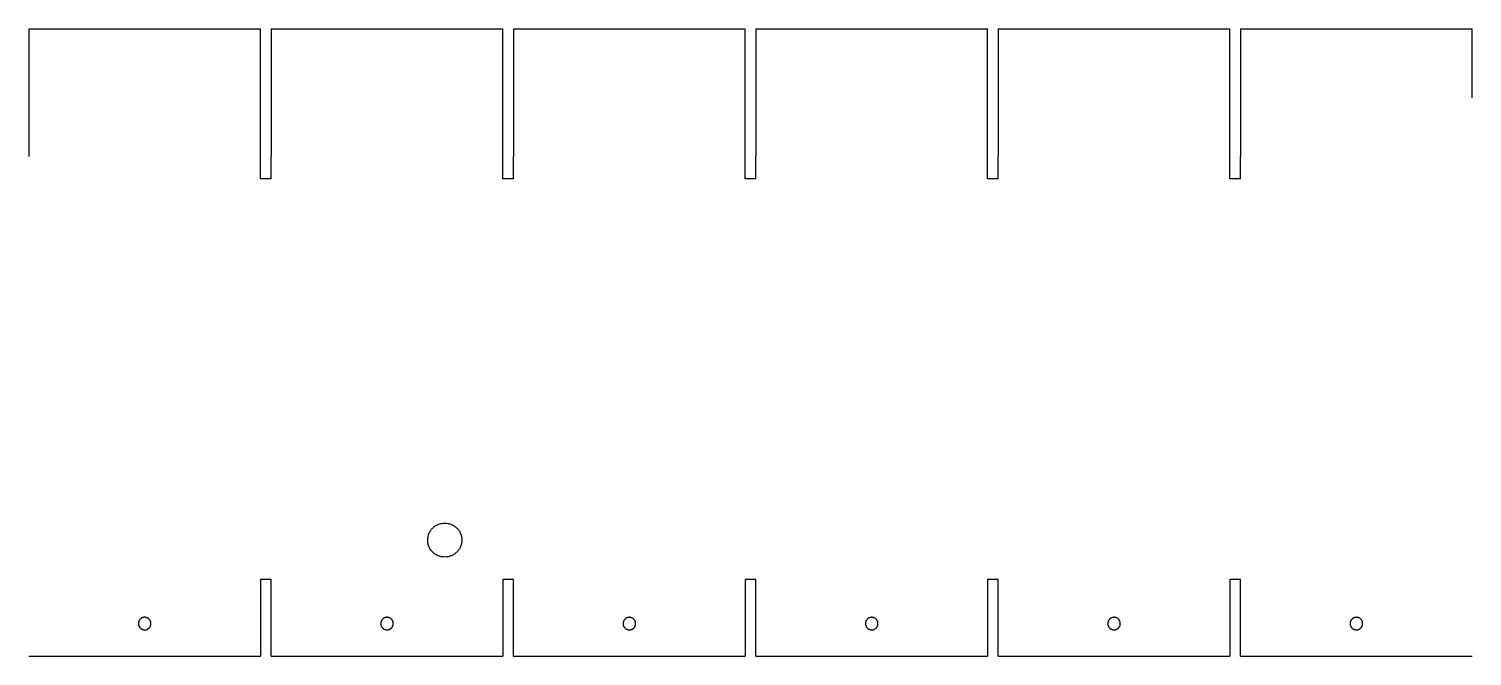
# Model space of a CAD drawing. Header units: millimetres. Extents: x 0 to 1620, y -18 to 157.
# Drawn here: x 811.5 to 1215.2, y -18.4 to 156.9 of the extents above; entities that cross this region are included whole.
import ezdxf

# ---------------------------------------------------------------- set-up
doc = ezdxf.new("R2010")
doc.units = ezdxf.units.MM

msp = doc.modelspace()

# ---------------------------------------------------------------- linework, layer by layer
at = {"color": 7, "linetype": 'Continuous', "lineweight": 25}
for p, q in [((811.54, 156.88), (876.29, 156.88)), ((811.54, 156.88), (811.54, 137.64)), ((876.29, 137.64), (876.29, 156.88)), ((879.33, 156.88), (944.07, 156.88)), ((879.33, 156.88), (879.33, 137.64)), ((944.07, 137.64), (944.07, 156.88)), ((947.11, 156.88), (1011.86, 156.88)), ((947.11, 156.88), (947.11, 137.64)), ((1011.86, 137.64), (1011.86, 156.88)), ((1014.89, 156.88), (1079.64, 156.88)), ((1014.89, 156.88), (1014.89, 137.64)), ((1079.64, 137.64), (1079.64, 156.88)), ((1082.67, 156.88), (1147.42, 156.88)), ((1082.67, 156.88), (1082.67, 137.64)), ((1147.42, 137.64), (1147.42, 156.88)), ((1150.45, 156.88), (1215.2, 156.88)), ((1150.45, 156.88), (1150.45, 137.64)), ((1215.2, 137.64), (1215.2, 156.88)), ((876.3, 115), (876.3, 121.24)), ((879.32, 115), (879.32, 121.24)), ((944.08, 115), (944.08, 121.24)), ((947.1, 115), (947.1, 121.24)), ((1011.86, 115), (1011.86, 121.24)), ((1014.88, 115), (1014.88, 121.24)), ((1079.65, 115), (1079.65, 121.24)), ((1082.66, 115), (1082.66, 121.24)), ((1147.43, 115), (1147.43, 121.24)), ((1150.44, 115), (1150.45, 121.24)), ((879.32, 115), (876.3, 115)), ((947.1, 115), (944.08, 115)), ((1014.88, 115), (1011.86, 115)), ((1082.66, 115), (1079.65, 115)), ((1150.44, 115), (1147.43, 115)), ((876.3, 3), (876.3, -0.24)), ((879.32, 3), (876.3, 3)), ((879.32, -0.24), (879.32, 3)), ((944.08, 3), (944.08, -0.24)), ((947.1, 3), (944.08, 3)), ((947.1, -0.24), (947.1, 3)), ((1011.86, 3), (1011.86, -0.24)), ((1014.88, 3), (1011.86, 3)), ((1014.88, -0.24), (1014.88, 3)), ((1079.65, 3), (1079.65, -0.24)), ((1082.66, 3), (1079.65, 3)), ((1082.66, -0.24), (1082.66, 3)), ((1147.43, 3), (1147.43, -0.24)), ((1150.44, 3), (1147.43, 3)), ((1150.44, -0.24), (1150.44, 3)), ((811.53, -18.44), (876.31, -18.44)), ((879.31, -18.44), (944.09, -18.44)), ((947.09, -18.44), (1011.87, -18.44)), ((1014.87, -18.44), (1079.66, -18.44)), ((1082.65, -18.44), (1147.44, -18.44)), ((1150.44, -18.44), (1215.22, -18.44))]:
    msp.add_line(p, q, dxfattribs=at)
for points in [[(811.54, 137.64), (811.54, 137.35), (811.54, 136.78), (811.54, 135.92), (811.54, 135.05), (811.54, 134.19), (811.54, 133.33), (811.54, 132.46), (811.54, 131.6), (811.54, 130.74), (811.54, 129.87), (811.54, 129.01), (811.54, 128.15), (811.54, 127.28), (811.54, 126.42), (811.54, 125.56), (811.54, 124.69), (811.54, 123.83), (811.54, 122.97), (811.54, 122.11), (811.54, 121.53), (811.54, 121.24)], [(876.3, 121.24), (876.3, 121.53), (876.3, 122.11), (876.3, 122.97), (876.3, 123.83), (876.3, 124.69), (876.3, 125.56), (876.3, 126.42), (876.3, 127.28), (876.3, 128.15), (876.3, 129.01), (876.3, 129.87), (876.3, 130.74), (876.3, 131.6), (876.29, 132.46), (876.29, 133.33), (876.29, 134.19), (876.29, 135.05), (876.29, 135.92), (876.29, 136.78), (876.29, 137.35), (876.29, 137.64)], [(879.33, 137.64), (879.33, 137.35), (879.33, 136.78), (879.33, 135.92), (879.32, 135.05), (879.32, 134.19), (879.32, 133.33), (879.32, 132.46), (879.32, 131.6), (879.32, 130.74), (879.32, 129.87), (879.32, 129.01), (879.32, 128.15), (879.32, 127.28), (879.32, 126.42), (879.32, 125.56), (879.32, 124.69), (879.32, 123.83), (879.32, 122.97), (879.32, 122.11), (879.32, 121.53), (879.32, 121.24)], [(944.08, 121.24), (944.08, 121.53), (944.08, 122.11), (944.08, 122.97), (944.08, 123.83), (944.08, 124.69), (944.08, 125.56), (944.08, 126.42), (944.08, 127.28), (944.08, 128.15), (944.08, 129.01), (944.08, 129.87), (944.08, 130.74), (944.08, 131.6), (944.08, 132.46), (944.08, 133.33), (944.08, 134.19), (944.08, 135.05), (944.07, 135.92), (944.07, 136.78), (944.07, 137.35), (944.07, 137.64)], [(947.11, 137.64), (947.11, 137.35), (947.11, 136.78), (947.11, 135.92), (947.11, 135.05), (947.11, 134.19), (947.11, 133.33), (947.11, 132.46), (947.1, 131.6), (947.1, 130.74), (947.1, 129.87), (947.1, 129.01), (947.1, 128.15), (947.1, 127.28), (947.1, 126.42), (947.1, 125.56), (947.1, 124.69), (947.1, 123.83), (947.1, 122.97), (947.1, 122.11), (947.1, 121.53), (947.1, 121.24)], [(1011.86, 121.24), (1011.86, 121.53), (1011.86, 122.11), (1011.86, 122.97), (1011.86, 123.83), (1011.86, 124.69), (1011.86, 125.56), (1011.86, 126.42), (1011.86, 127.28), (1011.86, 128.15), (1011.86, 129.01), (1011.86, 129.87), (1011.86, 130.74), (1011.86, 131.6), (1011.86, 132.46), (1011.86, 133.33), (1011.86, 134.19), (1011.86, 135.05), (1011.86, 135.92), (1011.86, 136.78), (1011.86, 137.35), (1011.86, 137.64)], [(1014.89, 137.64), (1014.89, 137.35), (1014.89, 136.78), (1014.89, 135.92), (1014.89, 135.05), (1014.89, 134.19), (1014.89, 133.33), (1014.89, 132.46), (1014.89, 131.6), (1014.89, 130.74), (1014.89, 129.87), (1014.89, 129.01), (1014.89, 128.15), (1014.88, 127.28), (1014.88, 126.42), (1014.88, 125.56), (1014.88, 124.69), (1014.88, 123.83), (1014.88, 122.97), (1014.88, 122.11), (1014.88, 121.53), (1014.88, 121.24)], [(1079.65, 121.24), (1079.65, 121.53), (1079.65, 122.11), (1079.64, 122.97), (1079.64, 123.83), (1079.64, 124.69), (1079.64, 125.56), (1079.64, 126.42), (1079.64, 127.28), (1079.64, 128.15), (1079.64, 129.01), (1079.64, 129.87), (1079.64, 130.74), (1079.64, 131.6), (1079.64, 132.46), (1079.64, 133.33), (1079.64, 134.19), (1079.64, 135.05), (1079.64, 135.92), (1079.64, 136.78), (1079.64, 137.35), (1079.64, 137.64)], [(1082.67, 137.64), (1082.67, 137.35), (1082.67, 136.78), (1082.67, 135.92), (1082.67, 135.05), (1082.67, 134.19), (1082.67, 133.33), (1082.67, 132.46), (1082.67, 131.6), (1082.67, 130.74), (1082.67, 129.87), (1082.67, 129.01), (1082.67, 128.15), (1082.67, 127.28), (1082.67, 126.42), (1082.67, 125.56), (1082.67, 124.69), (1082.66, 123.83), (1082.66, 122.97), (1082.66, 122.11), (1082.66, 121.53), (1082.66, 121.24)], [(1147.43, 121.24), (1147.43, 121.53), (1147.43, 122.11), (1147.43, 122.97), (1147.43, 123.83), (1147.43, 124.69), (1147.43, 125.56), (1147.42, 126.42), (1147.42, 127.28), (1147.42, 128.15), (1147.42, 129.01), (1147.42, 129.87), (1147.42, 130.74), (1147.42, 131.6), (1147.42, 132.46), (1147.42, 133.33), (1147.42, 134.19), (1147.42, 135.05), (1147.42, 135.92), (1147.42, 136.78), (1147.42, 137.35), (1147.42, 137.64)], [(1150.45, 137.64), (1150.45, 137.35), (1150.45, 136.78), (1150.45, 135.92), (1150.45, 135.05), (1150.45, 134.19), (1150.45, 133.33), (1150.45, 132.46), (1150.45, 131.6), (1150.45, 130.74), (1150.45, 129.87), (1150.45, 129.01), (1150.45, 128.15), (1150.45, 127.28), (1150.45, 126.42), (1150.45, 125.56), (1150.45, 124.69), (1150.45, 123.83), (1150.45, 122.97), (1150.45, 122.11), (1150.45, 121.53), (1150.45, 121.24)], [(876.3, -0.24), (876.3, -0.56), (876.3, -1.2), (876.3, -2.16), (876.3, -3.12), (876.3, -4.07), (876.3, -5.03), (876.3, -5.99), (876.3, -6.95), (876.3, -7.91), (876.31, -8.86), (876.31, -9.82), (876.31, -10.78), (876.31, -11.74), (876.31, -12.69), (876.31, -13.65), (876.31, -14.61), (876.31, -15.57), (876.31, -16.53), (876.31, -17.48), (876.31, -18.12), (876.31, -18.44)], [(879.31, -18.44), (879.31, -18.12), (879.31, -17.48), (879.31, -16.53), (879.31, -15.57), (879.31, -14.61), (879.31, -13.65), (879.31, -12.69), (879.31, -11.74), (879.31, -10.78), (879.31, -9.82), (879.31, -8.86), (879.31, -7.91), (879.31, -6.95), (879.31, -5.99), (879.31, -5.03), (879.32, -4.07), (879.32, -3.12), (879.32, -2.16), (879.32, -1.2), (879.32, -0.56), (879.32, -0.24)], [(944.08, -0.24), (944.08, -0.56), (944.08, -1.2), (944.08, -2.16), (944.08, -3.12), (944.08, -4.07), (944.09, -5.03), (944.09, -5.99), (944.09, -6.95), (944.09, -7.91), (944.09, -8.86), (944.09, -9.82), (944.09, -10.78), (944.09, -11.74), (944.09, -12.69), (944.09, -13.65), (944.09, -14.61), (944.09, -15.57), (944.09, -16.53), (944.09, -17.48), (944.09, -18.12), (944.09, -18.44)], [(947.09, -18.44), (947.09, -18.12), (947.09, -17.48), (947.09, -16.53), (947.09, -15.57), (947.09, -14.61), (947.09, -13.65), (947.09, -12.69), (947.09, -11.74), (947.09, -10.78), (947.09, -9.82), (947.09, -8.86), (947.1, -7.91), (947.1, -6.95), (947.1, -5.99), (947.1, -5.03), (947.1, -4.07), (947.1, -3.12), (947.1, -2.16), (947.1, -1.2), (947.1, -0.56), (947.1, -0.24)], [(1011.86, -0.24), (1011.87, -0.56), (1011.87, -1.2), (1011.87, -2.16), (1011.87, -3.12), (1011.87, -4.07), (1011.87, -5.03), (1011.87, -5.99), (1011.87, -6.95), (1011.87, -7.91), (1011.87, -8.86), (1011.87, -9.82), (1011.87, -10.78), (1011.87, -11.74), (1011.87, -12.69), (1011.87, -13.65), (1011.87, -14.61), (1011.87, -15.57), (1011.87, -16.53), (1011.87, -17.48), (1011.87, -18.12), (1011.87, -18.44)], [(1014.87, -18.44), (1014.87, -18.12), (1014.87, -17.48), (1014.87, -16.53), (1014.87, -15.57), (1014.87, -14.61), (1014.87, -13.65), (1014.87, -12.69), (1014.88, -11.74), (1014.88, -10.78), (1014.88, -9.82), (1014.88, -8.86), (1014.88, -7.91), (1014.88, -6.95), (1014.88, -5.99), (1014.88, -5.03), (1014.88, -4.07), (1014.88, -3.12), (1014.88, -2.16), (1014.88, -1.2), (1014.88, -0.56), (1014.88, -0.24)], [(1079.65, -0.24), (1079.65, -0.56), (1079.65, -1.2), (1079.65, -2.16), (1079.65, -3.12), (1079.65, -4.07), (1079.65, -5.03), (1079.65, -5.99), (1079.65, -6.95), (1079.65, -7.91), (1079.65, -8.86), (1079.65, -9.82), (1079.65, -10.78), (1079.65, -11.74), (1079.65, -12.69), (1079.65, -13.65), (1079.65, -14.61), (1079.65, -15.57), (1079.65, -16.53), (1079.65, -17.48), (1079.65, -18.12), (1079.66, -18.44)], [(1082.65, -18.44), (1082.65, -18.12), (1082.65, -17.48), (1082.66, -16.53), (1082.66, -15.57), (1082.66, -14.61), (1082.66, -13.65), (1082.66, -12.69), (1082.66, -11.74), (1082.66, -10.78), (1082.66, -9.82), (1082.66, -8.86), (1082.66, -7.91), (1082.66, -6.95), (1082.66, -5.99), (1082.66, -5.03), (1082.66, -4.07), (1082.66, -3.12), (1082.66, -2.16), (1082.66, -1.2), (1082.66, -0.56), (1082.66, -0.24)], [(1147.43, -0.24), (1147.43, -0.56), (1147.43, -1.2), (1147.43, -2.16), (1147.43, -3.12), (1147.43, -4.07), (1147.43, -5.03), (1147.43, -5.99), (1147.43, -6.95), (1147.43, -7.91), (1147.43, -8.86), (1147.43, -9.82), (1147.43, -10.78), (1147.43, -11.74), (1147.43, -12.69), (1147.43, -13.65), (1147.44, -14.61), (1147.44, -15.57), (1147.44, -16.53), (1147.44, -17.48), (1147.44, -18.12), (1147.44, -18.44)], [(1150.44, -18.44), (1150.44, -18.12), (1150.44, -17.48), (1150.44, -16.53), (1150.44, -15.57), (1150.44, -14.61), (1150.44, -13.65), (1150.44, -12.69), (1150.44, -11.74), (1150.44, -10.78), (1150.44, -9.82), (1150.44, -8.86), (1150.44, -7.91), (1150.44, -6.95), (1150.44, -5.99), (1150.44, -5.03), (1150.44, -4.07), (1150.44, -3.12), (1150.44, -2.16), (1150.44, -1.2), (1150.44, -0.56), (1150.44, -0.24)]]:
    msp.add_open_spline(points, degree=3, dxfattribs=at)
for points, knots in [([(923.25, 12.75), (923.46, 11.96), (923.9, 11.22), (924.7, 10.42), (924.94, 10.22), (925.46, 9.88), (925.74, 9.73), (926.32, 9.49), (926.62, 9.4), (927.23, 9.28), (927.54, 9.25), (928.17, 9.25), (928.48, 9.28), (929.09, 9.4), (929.4, 9.49), (929.97, 9.73), (930.25, 9.88), (930.77, 10.22), (931.01, 10.42), (931.45, 10.86), (931.65, 11.1), (932, 11.62), (932.15, 11.89), (932.39, 12.47), (932.48, 12.77), (932.6, 13.38), (932.63, 13.69), (932.63, 14.31), (932.6, 14.62), (932.48, 15.24), (932.39, 15.53), (932.15, 16.11), (932, 16.39), (931.65, 16.9), (931.45, 17.14), (931.01, 17.58), (930.77, 17.78), (930.25, 18.12), (929.97, 18.27), (929.39, 18.51), (929.09, 18.6), (928.48, 18.72), (928.16, 18.75), (927.54, 18.75), (927.23, 18.72), (926.61, 18.6), (926.31, 18.51), (925.74, 18.27), (925.46, 18.12), (924.94, 17.78), (924.7, 17.58), (924.26, 17.14), (924.06, 16.9), (923.71, 16.38), (923.56, 16.1), (923.32, 15.53), (923.23, 15.23), (923.11, 14.62), (923.08, 14.31), (923.08, 13.69), (923.11, 13.38), (923.19, 12.96), (923.22, 12.86), (923.25, 12.75)], [0, 0, 0, 0, 0.081843, 0.081908, 0.113096, 0.113161, 0.144488, 0.14455, 0.175735, 0.175793, 0.207177, 0.20723, 0.238469, 0.238518, 0.269841, 0.269885, 0.301197, 0.301238, 0.33241, 0.332451, 0.363746, 0.363788, 0.39487, 0.394914, 0.42613, 0.426178, 0.457289, 0.457342, 0.488643, 0.488702, 0.519844, 0.519906, 0.551115, 0.55118, 0.58228, 0.582346, 0.613654, 0.613719, 0.644886, 0.644949, 0.676285, 0.676344, 0.707647, 0.707701, 0.73896, 0.73901, 0.770381, 0.770427, 0.801602, 0.801645, 0.83297, 0.833012, 0.864164, 0.864207, 0.895399, 0.895445, 0.926637, 0.926687, 0.957736, 0.957791, 0.989002, 0.989062, 1, 1, 1, 1]), ([(842.23, -9.8), (842.22, -9.77), (842.2, -9.71), (842.18, -9.6), (842.17, -9.5), (842.16, -9.39), (842.16, -9.31), (842.17, -9.19), (842.18, -9.1), (842.2, -8.96), (842.23, -8.87), (842.27, -8.73), (842.31, -8.64), (842.37, -8.52), (842.42, -8.43), (842.5, -8.32), (842.55, -8.24), (842.65, -8.13), (842.72, -8.07), (842.82, -7.97), (842.9, -7.92), (843.02, -7.84), (843.1, -7.79), (843.23, -7.73), (843.32, -7.7), (843.45, -7.65), (843.55, -7.63), (843.69, -7.61), (843.78, -7.6), (843.92, -7.59), (844.02, -7.59), (844.16, -7.61), (844.26, -7.62), (844.39, -7.66), (844.48, -7.68), (844.62, -7.73), (844.7, -7.78), (844.83, -7.84), (844.91, -7.9), (845.02, -7.98), (845.09, -8.04), (845.19, -8.14), (845.26, -8.21), (845.35, -8.32), (845.4, -8.4), (845.47, -8.52), (845.51, -8.61), (845.57, -8.74), (845.6, -8.83), (845.63, -8.97), (845.65, -9.06), (845.67, -9.2), (845.67, -9.3), (845.67, -9.41), (845.67, -9.49), (845.65, -9.61), (845.63, -9.71), (845.6, -9.84), (845.57, -9.94), (845.52, -10.06), (845.47, -10.15), (845.41, -10.27), (845.35, -10.35), (845.27, -10.46), (845.2, -10.54), (845.11, -10.63), (845.03, -10.7), (844.92, -10.78), (844.83, -10.84), (844.72, -10.9), (844.62, -10.95), (844.5, -10.99), (844.4, -11.03), (844.27, -11.06), (844.17, -11.08), (844.04, -11.09), (843.93, -11.09), (843.8, -11.09), (843.7, -11.08), (843.56, -11.06), (843.46, -11.03), (843.34, -10.99), (843.24, -10.96), (843.12, -10.9), (843.03, -10.85), (842.91, -10.78), (842.83, -10.72), (842.73, -10.63), (842.65, -10.56), (842.57, -10.46), (842.5, -10.38), (842.43, -10.27), (842.37, -10.18), (842.32, -10.06), (842.28, -9.96), (842.24, -9.87), (842.23, -9.82), (842.23, -9.8)], [0, 0, 0, 0, 0.008991, 0.015787, 0.030491, 0.037287, 0.047095, 0.05199, 0.068594, 0.07349, 0.090096, 0.094993, 0.111603, 0.1165, 0.133115, 0.138015, 0.154636, 0.159537, 0.176165, 0.181068, 0.197703, 0.202608, 0.219249, 0.224156, 0.240802, 0.245711, 0.262362, 0.267271, 0.283925, 0.288835, 0.305488, 0.310398, 0.327051, 0.33196, 0.348609, 0.353517, 0.370161, 0.375068, 0.391706, 0.39661, 0.413242, 0.418144, 0.434769, 0.439669, 0.456287, 0.461186, 0.477799, 0.482696, 0.499304, 0.5042, 0.520805, 0.525701, 0.542304, 0.5472, 0.557008, 0.563803, 0.578508, 0.585305, 0.600011, 0.606809, 0.621518, 0.628318, 0.643031, 0.649832, 0.664549, 0.671352, 0.686073, 0.692877, 0.707602, 0.714408, 0.729135, 0.735942, 0.750672, 0.75748, 0.772211, 0.77902, 0.793752, 0.800561, 0.815293, 0.822101, 0.836832, 0.84364, 0.858368, 0.865175, 0.879901, 0.886707, 0.901429, 0.908233, 0.922952, 0.929755, 0.94447, 0.95127, 0.965982, 0.97278, 0.987488, 0.994286, 1, 1, 1, 1]), ([(910, -9.77), (909.99, -9.75), (909.98, -9.7), (909.96, -9.6), (909.95, -9.5), (909.95, -9.39), (909.95, -9.31), (909.95, -9.19), (909.96, -9.1), (909.99, -8.96), (910.01, -8.87), (910.05, -8.73), (910.09, -8.64), (910.15, -8.52), (910.2, -8.43), (910.28, -8.32), (910.34, -8.24), (910.43, -8.13), (910.5, -8.07), (910.6, -7.97), (910.68, -7.92), (910.8, -7.84), (910.88, -7.79), (911.01, -7.73), (911.1, -7.7), (911.23, -7.65), (911.33, -7.63), (911.47, -7.61), (911.56, -7.6), (911.7, -7.59), (911.8, -7.59), (911.94, -7.61), (912.04, -7.62), (912.17, -7.66), (912.27, -7.68), (912.4, -7.73), (912.49, -7.78), (912.61, -7.84), (912.69, -7.9), (912.8, -7.98), (912.88, -8.04), (912.98, -8.14), (913.04, -8.21), (913.13, -8.32), (913.18, -8.4), (913.25, -8.52), (913.3, -8.61), (913.35, -8.74), (913.38, -8.83), (913.42, -8.97), (913.43, -9.06), (913.45, -9.2), (913.46, -9.3), (913.45, -9.41), (913.45, -9.49), (913.44, -9.61), (913.42, -9.71), (913.38, -9.84), (913.35, -9.94), (913.3, -10.06), (913.26, -10.15), (913.19, -10.27), (913.13, -10.35), (913.05, -10.46), (912.98, -10.54), (912.89, -10.63), (912.81, -10.7), (912.7, -10.78), (912.62, -10.84), (912.5, -10.9), (912.41, -10.95), (912.28, -10.99), (912.18, -11.03), (912.05, -11.06), (911.95, -11.08), (911.82, -11.09), (911.71, -11.09), (911.58, -11.09), (911.48, -11.08), (911.35, -11.06), (911.24, -11.03), (911.12, -10.99), (911.02, -10.96), (910.9, -10.9), (910.81, -10.85), (910.7, -10.78), (910.61, -10.72), (910.51, -10.63), (910.44, -10.56), (910.35, -10.46), (910.28, -10.38), (910.21, -10.27), (910.16, -10.18), (910.1, -10.06), (910.06, -9.96), (910.02, -9.86), (910.01, -9.8), (910, -9.77)], [0, 0, 0, 0, 0.005969, 0.012766, 0.027469, 0.034265, 0.044073, 0.048968, 0.065572, 0.070468, 0.087074, 0.091971, 0.108581, 0.113479, 0.130093, 0.134993, 0.151614, 0.156515, 0.173143, 0.178046, 0.194681, 0.199586, 0.216227, 0.221134, 0.237781, 0.242689, 0.25934, 0.26425, 0.280903, 0.285813, 0.302467, 0.307377, 0.324029, 0.328938, 0.345587, 0.350495, 0.367139, 0.372046, 0.388684, 0.393589, 0.41022, 0.415122, 0.431747, 0.436647, 0.453265, 0.458164, 0.474777, 0.479674, 0.496282, 0.501178, 0.517783, 0.522679, 0.539282, 0.544178, 0.553986, 0.560782, 0.575486, 0.582283, 0.596989, 0.603787, 0.618497, 0.625296, 0.640009, 0.64681, 0.661527, 0.66833, 0.683051, 0.689855, 0.70458, 0.711386, 0.726113, 0.73292, 0.74765, 0.754458, 0.76919, 0.775998, 0.79073, 0.797539, 0.812271, 0.819079, 0.83381, 0.840618, 0.855347, 0.862153, 0.876879, 0.883685, 0.898408, 0.905211, 0.919931, 0.926733, 0.941448, 0.948248, 0.96296, 0.969758, 0.984467, 0.991264, 1, 1, 1, 1]), ([(977.77, -9.74), (977.77, -9.73), (977.76, -9.69), (977.75, -9.6), (977.73, -9.5), (977.73, -9.39), (977.73, -9.31), (977.73, -9.19), (977.74, -9.1), (977.77, -8.96), (977.79, -8.87), (977.84, -8.73), (977.87, -8.64), (977.93, -8.52), (977.98, -8.43), (978.06, -8.32), (978.12, -8.24), (978.21, -8.13), (978.28, -8.07), (978.39, -7.97), (978.46, -7.92), (978.58, -7.84), (978.67, -7.79), (978.79, -7.73), (978.88, -7.7), (979.02, -7.65), (979.11, -7.63), (979.25, -7.61), (979.35, -7.6), (979.49, -7.59), (979.58, -7.59), (979.72, -7.61), (979.82, -7.62), (979.96, -7.66), (980.05, -7.68), (980.18, -7.73), (980.27, -7.78), (980.39, -7.84), (980.47, -7.9), (980.58, -7.98), (980.66, -8.04), (980.76, -8.14), (980.82, -8.21), (980.91, -8.32), (980.96, -8.4), (981.03, -8.52), (981.08, -8.61), (981.13, -8.74), (981.16, -8.83), (981.2, -8.97), (981.22, -9.06), (981.23, -9.2), (981.24, -9.3), (981.24, -9.41), (981.23, -9.49), (981.22, -9.61), (981.2, -9.71), (981.17, -9.84), (981.13, -9.94), (981.08, -10.06), (981.04, -10.15), (980.97, -10.27), (980.91, -10.35), (980.83, -10.46), (980.76, -10.54), (980.67, -10.63), (980.59, -10.7), (980.48, -10.78), (980.4, -10.84), (980.28, -10.9), (980.19, -10.95), (980.06, -10.99), (979.96, -11.03), (979.83, -11.06), (979.73, -11.08), (979.6, -11.09), (979.5, -11.09), (979.36, -11.09), (979.26, -11.08), (979.13, -11.06), (979.03, -11.03), (978.9, -10.99), (978.8, -10.96), (978.68, -10.9), (978.59, -10.85), (978.48, -10.78), (978.39, -10.72), (978.29, -10.63), (978.22, -10.56), (978.13, -10.46), (978.07, -10.38), (977.99, -10.27), (977.94, -10.18), (977.88, -10.06), (977.84, -9.96), (977.8, -9.85), (977.78, -9.78), (977.77, -9.74)], [0, 0, 0, 0, 0.003342, 0.010138, 0.024842, 0.031638, 0.041446, 0.046341, 0.062945, 0.067841, 0.084447, 0.089344, 0.105953, 0.110851, 0.127466, 0.132366, 0.148986, 0.153888, 0.170515, 0.175419, 0.192053, 0.196959, 0.2136, 0.218507, 0.235153, 0.240062, 0.256713, 0.261622, 0.278275, 0.283186, 0.299839, 0.304749, 0.321402, 0.326311, 0.34296, 0.347868, 0.364512, 0.369419, 0.386057, 0.390961, 0.407592, 0.412495, 0.42912, 0.43402, 0.450638, 0.455537, 0.472149, 0.477047, 0.493655, 0.498551, 0.515156, 0.520051, 0.536655, 0.541551, 0.551359, 0.558154, 0.572859, 0.579655, 0.594362, 0.60116, 0.615869, 0.622669, 0.637382, 0.644183, 0.6589, 0.665703, 0.680424, 0.687228, 0.701953, 0.708759, 0.723486, 0.730293, 0.745023, 0.751831, 0.766562, 0.773371, 0.788103, 0.794912, 0.809644, 0.816452, 0.831183, 0.837991, 0.852719, 0.859526, 0.874252, 0.881058, 0.89578, 0.902584, 0.917303, 0.924105, 0.938821, 0.945621, 0.960333, 0.967131, 0.981839, 0.988636, 1, 1, 1, 1]), ([(1045.55, -9.72), (1045.55, -9.71), (1045.54, -9.69), (1045.53, -9.6), (1045.52, -9.5), (1045.51, -9.39), (1045.51, -9.31), (1045.51, -9.19), (1045.53, -9.1), (1045.55, -8.96), (1045.57, -8.87), (1045.62, -8.73), (1045.65, -8.64), (1045.72, -8.52), (1045.76, -8.43), (1045.84, -8.32), (1045.9, -8.24), (1045.99, -8.13), (1046.06, -8.07), (1046.17, -7.97), (1046.25, -7.92), (1046.36, -7.84), (1046.45, -7.79), (1046.57, -7.73), (1046.66, -7.7), (1046.8, -7.65), (1046.89, -7.63), (1047.03, -7.61), (1047.13, -7.6), (1047.27, -7.59), (1047.37, -7.59), (1047.5, -7.61), (1047.6, -7.62), (1047.74, -7.66), (1047.83, -7.68), (1047.96, -7.73), (1048.05, -7.78), (1048.17, -7.84), (1048.25, -7.9), (1048.37, -7.98), (1048.44, -8.04), (1048.54, -8.14), (1048.61, -8.21), (1048.69, -8.32), (1048.75, -8.4), (1048.82, -8.52), (1048.86, -8.61), (1048.91, -8.74), (1048.94, -8.83), (1048.98, -8.97), (1049, -9.06), (1049.01, -9.2), (1049.02, -9.3), (1049.02, -9.41), (1049.01, -9.49), (1049, -9.61), (1048.98, -9.71), (1048.95, -9.84), (1048.92, -9.94), (1048.87, -10.06), (1048.82, -10.15), (1048.75, -10.27), (1048.7, -10.35), (1048.62, -10.46), (1048.55, -10.54), (1048.45, -10.63), (1048.37, -10.7), (1048.27, -10.78), (1048.18, -10.84), (1048.06, -10.9), (1047.97, -10.95), (1047.85, -10.99), (1047.75, -11.03), (1047.62, -11.06), (1047.51, -11.08), (1047.38, -11.09), (1047.28, -11.09), (1047.14, -11.09), (1047.04, -11.08), (1046.91, -11.06), (1046.81, -11.03), (1046.68, -10.99), (1046.58, -10.96), (1046.46, -10.9), (1046.37, -10.85), (1046.26, -10.78), (1046.18, -10.72), (1046.07, -10.63), (1046, -10.56), (1045.91, -10.46), (1045.85, -10.38), (1045.77, -10.27), (1045.72, -10.18), (1045.66, -10.06), (1045.62, -9.96), (1045.58, -9.84), (1045.56, -9.77), (1045.55, -9.72)], [0, 0, 0, 0, 0.001038, 0.007835, 0.022539, 0.029334, 0.039142, 0.044037, 0.060641, 0.065537, 0.082143, 0.08704, 0.10365, 0.108548, 0.125162, 0.130062, 0.146683, 0.151584, 0.168212, 0.173115, 0.18975, 0.194655, 0.211296, 0.216203, 0.23285, 0.237758, 0.254409, 0.259319, 0.275972, 0.280882, 0.297536, 0.302446, 0.319098, 0.324007, 0.340656, 0.345564, 0.362208, 0.367115, 0.383753, 0.388658, 0.405289, 0.410192, 0.426816, 0.431717, 0.448335, 0.453233, 0.469846, 0.474743, 0.491351, 0.496247, 0.512852, 0.517748, 0.534351, 0.539247, 0.549055, 0.555851, 0.570555, 0.577352, 0.592058, 0.598856, 0.613566, 0.620365, 0.635078, 0.641879, 0.656596, 0.663399, 0.67812, 0.684924, 0.699649, 0.706455, 0.721182, 0.727989, 0.742719, 0.749527, 0.764259, 0.771067, 0.785799, 0.792608, 0.80734, 0.814148, 0.828879, 0.835687, 0.850416, 0.857222, 0.871949, 0.878754, 0.893477, 0.90028, 0.915, 0.921802, 0.936517, 0.943317, 0.958029, 0.964827, 0.979536, 0.986333, 1, 1, 1, 1]), ([(1113.33, -9.7), (1113.32, -9.68), (1113.31, -9.6), (1113.3, -9.5), (1113.29, -9.39), (1113.29, -9.31), (1113.3, -9.19), (1113.31, -9.1), (1113.33, -8.96), (1113.36, -8.87), (1113.4, -8.73), (1113.44, -8.64), (1113.5, -8.52), (1113.55, -8.43), (1113.62, -8.32), (1113.68, -8.24), (1113.77, -8.13), (1113.84, -8.07), (1113.95, -7.97), (1114.03, -7.92), (1114.14, -7.84), (1114.23, -7.79), (1114.36, -7.73), (1114.45, -7.7), (1114.58, -7.65), (1114.67, -7.63), (1114.81, -7.61), (1114.91, -7.6), (1115.05, -7.59), (1115.15, -7.59), (1115.29, -7.61), (1115.38, -7.62), (1115.52, -7.66), (1115.61, -7.68), (1115.74, -7.73), (1115.83, -7.78), (1115.95, -7.84), (1116.04, -7.9), (1116.15, -7.98), (1116.22, -8.04), (1116.32, -8.14), (1116.39, -8.21), (1116.47, -8.32), (1116.53, -8.4), (1116.6, -8.52), (1116.64, -8.61), (1116.69, -8.74), (1116.73, -8.83), (1116.76, -8.97), (1116.78, -9.06), (1116.8, -9.2), (1116.8, -9.3), (1116.8, -9.41), (1116.79, -9.49), (1116.78, -9.61), (1116.76, -9.71), (1116.73, -9.84), (1116.7, -9.94), (1116.65, -10.06), (1116.6, -10.15), (1116.54, -10.27), (1116.48, -10.35), (1116.4, -10.46), (1116.33, -10.54), (1116.23, -10.63), (1116.15, -10.7), (1116.05, -10.78), (1115.96, -10.84), (1115.85, -10.9), (1115.75, -10.95), (1115.63, -10.99), (1115.53, -11.03), (1115.4, -11.06), (1115.3, -11.08), (1115.16, -11.09), (1115.06, -11.09), (1114.93, -11.09), (1114.82, -11.08), (1114.69, -11.06), (1114.59, -11.03), (1114.46, -10.99), (1114.37, -10.96), (1114.24, -10.9), (1114.15, -10.85), (1114.04, -10.78), (1113.96, -10.72), (1113.86, -10.63), (1113.78, -10.56), (1113.69, -10.46), (1113.63, -10.38), (1113.55, -10.27), (1113.5, -10.18), (1113.44, -10.06), (1113.4, -9.96), (1113.36, -9.84), (1113.34, -9.76), (1113.33, -9.7), (1113.33, -9.7)], [0, 0, 0, 0, 0.0058, 0.020503, 0.027299, 0.037107, 0.042002, 0.058606, 0.063502, 0.080108, 0.085005, 0.101615, 0.106513, 0.123127, 0.128027, 0.144648, 0.149549, 0.166177, 0.17108, 0.187715, 0.19262, 0.209261, 0.214168, 0.230815, 0.235723, 0.252374, 0.257284, 0.273937, 0.278847, 0.295501, 0.300411, 0.317063, 0.321972, 0.338621, 0.343529, 0.360173, 0.36508, 0.381718, 0.386623, 0.403254, 0.408156, 0.424781, 0.429681, 0.446299, 0.451198, 0.467811, 0.472708, 0.489316, 0.494212, 0.510817, 0.515713, 0.532316, 0.537212, 0.54702, 0.553816, 0.56852, 0.575317, 0.590023, 0.596821, 0.611531, 0.61833, 0.633043, 0.639844, 0.654561, 0.661364, 0.676085, 0.682889, 0.697614, 0.70442, 0.719147, 0.725954, 0.740684, 0.747492, 0.762224, 0.769032, 0.783764, 0.790573, 0.805305, 0.812113, 0.826844, 0.833652, 0.848381, 0.855187, 0.869913, 0.876719, 0.891442, 0.898245, 0.912965, 0.919767, 0.934482, 0.941282, 0.955994, 0.962792, 0.977501, 0.984298, 0.999003, 1, 1, 1, 1]), ([(1181.11, -9.68), (1181.1, -9.66), (1181.09, -9.59), (1181.08, -9.5), (1181.07, -9.39), (1181.07, -9.31), (1181.08, -9.19), (1181.09, -9.1), (1181.11, -8.96), (1181.14, -8.87), (1181.18, -8.73), (1181.22, -8.64), (1181.28, -8.52), (1181.33, -8.43), (1181.4, -8.32), (1181.46, -8.24), (1181.56, -8.13), (1181.63, -8.07), (1181.73, -7.97), (1181.81, -7.92), (1181.93, -7.84), (1182.01, -7.79), (1182.14, -7.73), (1182.23, -7.7), (1182.36, -7.65), (1182.46, -7.63), (1182.59, -7.61), (1182.69, -7.6), (1182.83, -7.59), (1182.93, -7.59), (1183.07, -7.61), (1183.16, -7.62), (1183.3, -7.66), (1183.39, -7.68), (1183.52, -7.73), (1183.61, -7.78), (1183.74, -7.84), (1183.82, -7.9), (1183.93, -7.98), (1184, -8.04), (1184.1, -8.14), (1184.17, -8.21), (1184.26, -8.32), (1184.31, -8.4), (1184.38, -8.52), (1184.42, -8.61), (1184.48, -8.74), (1184.51, -8.83), (1184.54, -8.97), (1184.56, -9.06), (1184.58, -9.2), (1184.58, -9.3), (1184.58, -9.41), (1184.58, -9.49), (1184.56, -9.61), (1184.54, -9.71), (1184.51, -9.84), (1184.48, -9.94), (1184.43, -10.06), (1184.38, -10.15), (1184.32, -10.27), (1184.26, -10.35), (1184.18, -10.46), (1184.11, -10.54), (1184.02, -10.63), (1183.94, -10.7), (1183.83, -10.78), (1183.74, -10.84), (1183.63, -10.9), (1183.53, -10.95), (1183.41, -10.99), (1183.31, -11.03), (1183.18, -11.06), (1183.08, -11.08), (1182.95, -11.09), (1182.84, -11.09), (1182.71, -11.09), (1182.6, -11.08), (1182.47, -11.06), (1182.37, -11.03), (1182.24, -10.99), (1182.15, -10.96), (1182.03, -10.9), (1181.94, -10.85), (1181.82, -10.78), (1181.74, -10.72), (1181.64, -10.63), (1181.56, -10.56), (1181.48, -10.46), (1181.41, -10.38), (1181.34, -10.27), (1181.28, -10.18), (1181.23, -10.06), (1181.19, -9.96), (1181.14, -9.84), (1181.12, -9.75), (1181.11, -9.69), (1181.11, -9.68)], [0, 0, 0, 0, 0.003989, 0.018693, 0.025489, 0.035297, 0.040192, 0.056796, 0.061692, 0.078298, 0.083195, 0.099805, 0.104703, 0.121317, 0.126217, 0.142838, 0.147739, 0.164367, 0.16927, 0.185905, 0.19081, 0.207451, 0.212358, 0.229005, 0.233913, 0.250564, 0.255474, 0.272127, 0.277037, 0.293691, 0.298601, 0.315253, 0.320162, 0.336811, 0.341719, 0.358363, 0.36327, 0.379908, 0.384812, 0.401444, 0.406346, 0.422971, 0.427871, 0.444489, 0.449388, 0.466001, 0.470898, 0.487506, 0.492402, 0.509007, 0.513903, 0.530506, 0.535402, 0.54521, 0.552006, 0.56671, 0.573507, 0.588213, 0.595011, 0.609721, 0.61652, 0.631233, 0.638034, 0.652751, 0.659554, 0.674275, 0.681079, 0.695804, 0.70261, 0.717337, 0.724144, 0.738874, 0.745682, 0.760413, 0.767222, 0.781954, 0.788763, 0.803495, 0.810303, 0.825034, 0.831842, 0.846571, 0.853377, 0.868103, 0.874909, 0.889632, 0.896435, 0.911155, 0.917957, 0.932672, 0.939472, 0.954184, 0.960982, 0.975691, 0.982488, 0.997193, 1, 1, 1, 1])]:
    msp.add_open_spline(points, degree=3, knots=knots, dxfattribs=at)

doc.saveas('drawing.dxf')
